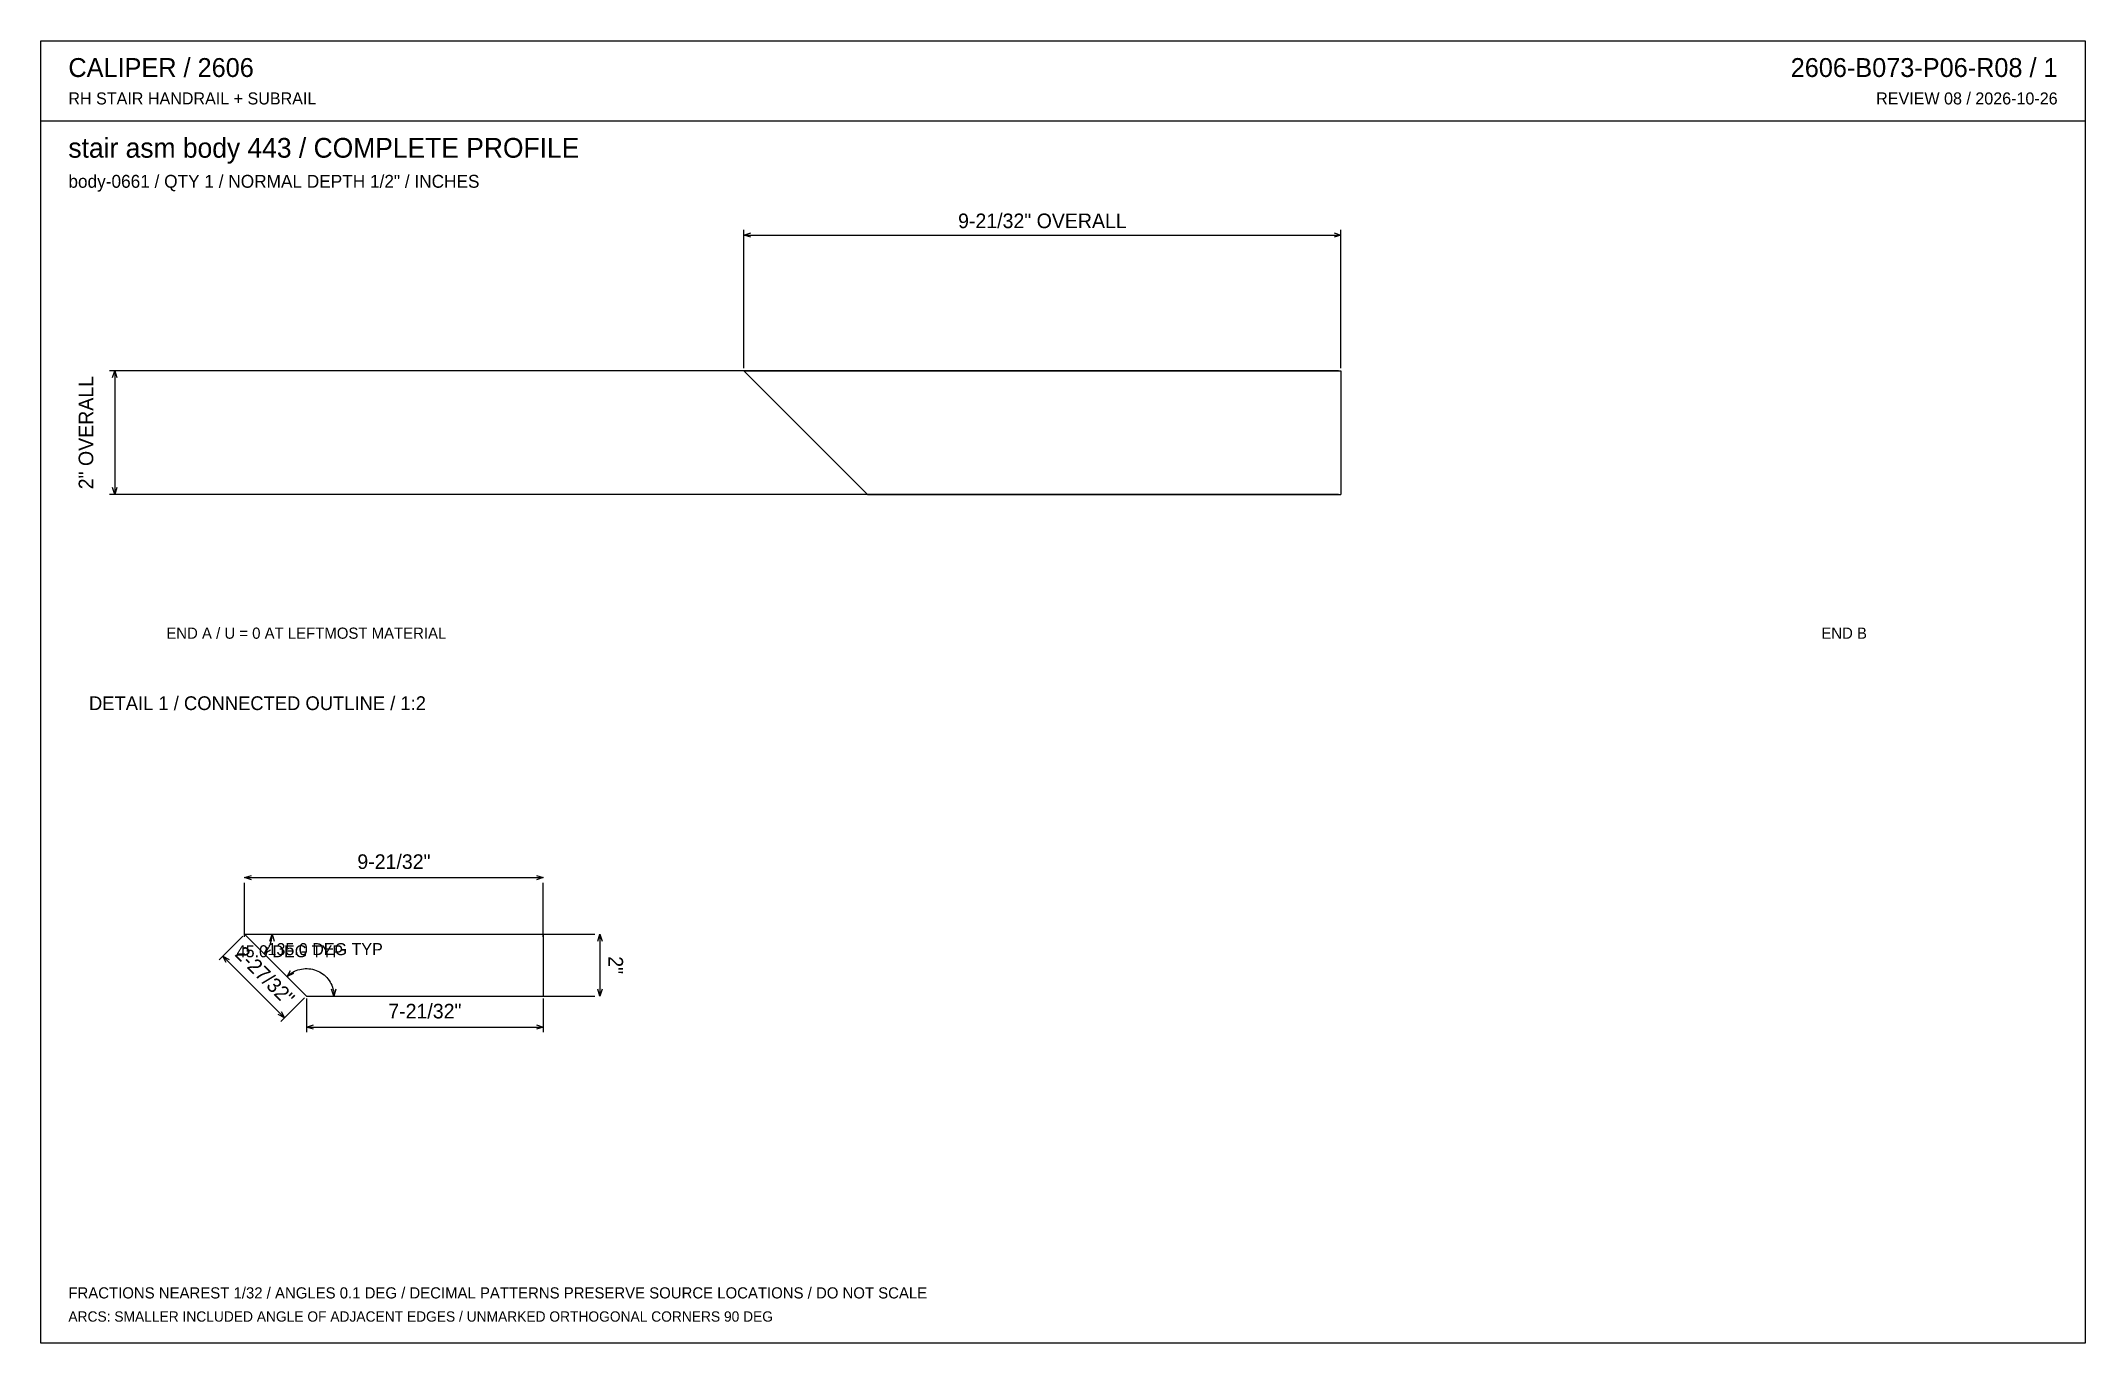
# Model space of a CAD drawing. Header units: inches. Extents: x 0.5 to 33.5, y 0.5 to 21.5.
import ezdxf
from ezdxf.enums import TextEntityAlignment as Align

# ---------------------------------------------------------------- set-up
doc = ezdxf.new("R2010")
doc.units = ezdxf.units.IN
doc.header["$MEASUREMENT"] = 0

msp = doc.modelspace()

# ---------------------------------------------------------------- linework, layer by layer
at = {"layer": 'ANNOTATION'}
for p, q in [((11.839, 16.236), (11.839, 18.472)), ((11.839, 18.389), (11.95, 18.424)), ((11.839, 18.389), (21.495, 18.389)), ((11.95, 18.354), (11.839, 18.389)), ((21.384, 18.424), (21.495, 18.389)), ((21.495, 18.389), (21.384, 18.354)), ((21.495, 16.236), (21.495, 18.472)), ((21.453, 16.194), (1.583, 16.194)), ((1.632, 16.083), (1.667, 16.194)), ((1.667, 16.194), (1.667, 14.194)), ((1.667, 16.194), (1.701, 16.083)), ((1.667, 14.194), (1.632, 14.306)), ((1.701, 14.306), (1.667, 14.194)), ((21.453, 14.194), (1.583, 14.194)), ((3.766, 8), (3.878, 8.035)), ((3.766, 8), (8.595, 8)), ((3.878, 7.965), (3.766, 8)), ((8.484, 8.035), (8.595, 8)), ((8.595, 8), (8.484, 7.965)), ((3.766, 7.042), (3.766, 7.917)), ((8.595, 7.042), (8.595, 7.917)), ((3.737, 7.054), (3.354, 6.671)), ((4.175, 6.973), (4.211, 7.083)), ((4.186, 6.937), (4.189, 6.946)), ((4.189, 6.946), (4.192, 6.956)), ((4.192, 6.956), (4.195, 6.965)), ((4.195, 6.965), (4.197, 6.975)), ((4.197, 6.975), (4.2, 6.984)), ((4.2, 6.984), (4.202, 6.994)), ((4.202, 6.994), (4.204, 7.004)), ((4.204, 7.004), (4.205, 7.014)), ((4.205, 7.014), (4.207, 7.024)), ((4.207, 7.024), (4.208, 7.034)), ((4.208, 7.034), (4.209, 7.043)), ((4.209, 7.043), (4.21, 7.053)), ((4.21, 7.063), (4.211, 7.073)), ((4.21, 7.053), (4.21, 7.063)), ((4.211, 7.073), (4.211, 7.083)), ((4.211, 7.083), (4.244, 6.972)), ((8.553, 7.083), (9.428, 7.083)), ((9.477, 6.972), (9.511, 7.083)), ((9.511, 7.083), (9.511, 6.083)), ((9.511, 7.083), (9.546, 6.972)), ((3.413, 6.73), (4.413, 5.73)), ((3.467, 6.627), (3.413, 6.73)), ((3.413, 6.73), (3.516, 6.676)), ((4.081, 6.769), (4.134, 6.873)), ((4.183, 6.824), (4.081, 6.769)), ((4.081, 6.769), (4.088, 6.776)), ((4.088, 6.776), (4.095, 6.783)), ((4.095, 6.783), (4.101, 6.791)), ((4.101, 6.791), (4.108, 6.798)), ((4.108, 6.798), (4.114, 6.806)), ((4.114, 6.806), (4.12, 6.814)), ((4.12, 6.814), (4.126, 6.822)), ((4.126, 6.822), (4.132, 6.83)), ((4.132, 6.83), (4.137, 6.838)), ((4.137, 6.838), (4.143, 6.847)), ((4.143, 6.847), (4.148, 6.855)), ((4.148, 6.855), (4.153, 6.864)), ((4.153, 6.864), (4.158, 6.873)), ((4.158, 6.873), (4.162, 6.882)), ((4.162, 6.882), (4.167, 6.89)), ((4.167, 6.89), (4.171, 6.9)), ((4.171, 6.9), (4.175, 6.909)), ((4.175, 6.909), (4.179, 6.918)), ((4.179, 6.918), (4.183, 6.927)), ((4.183, 6.927), (4.186, 6.937)), ((4.452, 6.398), (4.51, 6.499)), ((4.557, 6.448), (4.452, 6.398)), ((4.452, 6.398), (4.474, 6.418)), ((4.474, 6.418), (4.497, 6.437)), ((4.497, 6.437), (4.522, 6.454)), ((4.522, 6.454), (4.547, 6.47)), ((4.547, 6.47), (4.574, 6.484)), ((4.574, 6.484), (4.601, 6.496)), ((4.601, 6.496), (4.629, 6.506)), ((4.629, 6.506), (4.658, 6.514)), ((4.658, 6.514), (4.687, 6.521)), ((4.687, 6.521), (4.717, 6.525)), ((4.717, 6.525), (4.747, 6.527)), ((4.747, 6.527), (4.776, 6.528)), ((4.776, 6.528), (4.806, 6.526)), ((4.806, 6.526), (4.836, 6.522)), ((4.836, 6.522), (4.865, 6.517)), ((4.865, 6.517), (4.894, 6.509)), ((4.894, 6.509), (4.923, 6.499)), ((4.923, 6.499), (4.95, 6.488)), ((4.95, 6.488), (4.977, 6.475)), ((4.977, 6.475), (5.003, 6.46)), ((5.003, 6.46), (5.028, 6.443)), ((5.028, 6.443), (5.051, 6.425)), ((5.051, 6.425), (5.074, 6.405)), ((5.074, 6.405), (5.095, 6.383)), ((5.095, 6.383), (5.114, 6.36)), ((5.114, 6.36), (5.132, 6.336)), ((5.132, 6.336), (5.148, 6.311)), ((5.148, 6.311), (5.162, 6.285)), ((5.162, 6.285), (5.175, 6.258)), ((4.737, 6.054), (4.354, 5.671)), ((4.766, 6.042), (4.766, 5.5)), ((5.211, 6.083), (5.172, 6.193)), ((5.175, 6.258), (5.186, 6.23)), ((5.186, 6.23), (5.195, 6.202)), ((5.195, 6.202), (5.202, 6.172)), ((5.202, 6.172), (5.207, 6.143)), ((5.207, 6.143), (5.21, 6.113)), ((5.21, 6.113), (5.211, 6.083)), ((5.242, 6.196), (5.211, 6.083)), ((8.553, 6.083), (9.428, 6.083)), ((8.595, 6.042), (8.595, 5.5)), ((9.511, 6.083), (9.477, 6.194)), ((9.546, 6.194), (9.511, 6.083)), ((4.413, 5.73), (4.31, 5.784)), ((4.359, 5.833), (4.413, 5.73)), ((4.766, 5.583), (4.878, 5.618)), ((4.766, 5.583), (8.595, 5.583)), ((4.878, 5.549), (4.766, 5.583)), ((8.484, 5.618), (8.595, 5.583)), ((8.595, 5.583), (8.484, 5.549))]:
    msp.add_line(p, q, dxfattribs=at)
at = {"layer": 'OUTLINE'}
for p, q in [((0.472, 21.528), (33.528, 21.528)), ((0.472, 0.472), (0.472, 21.528)), ((33.528, 21.528), (33.528, 0.472)), ((0.472, 20.236), (33.528, 20.236)), ((11.839, 16.194), (21.495, 16.194)), ((13.839, 14.194), (11.839, 16.194)), ((21.495, 16.194), (21.495, 14.194)), ((13.839, 14.194), (21.495, 14.194)), ((3.766, 7.083), (8.595, 7.083)), ((4.766, 6.083), (3.766, 7.083)), ((8.595, 7.083), (8.595, 6.083)), ((4.766, 6.083), (8.595, 6.083)), ((33.528, 0.472), (0.472, 0.472))]:
    msp.add_line(p, q, dxfattribs=at)

# ---------------------------------------------------------------- texts
at = {"layer": 'ANNOTATION'}
for s, height, p in [('CALIPER / 2606', 0.30556, (0.917, 20.944)), ('RH STAIR HANDRAIL + SUBRAIL', 0.19444, (0.917, 20.5)), ('stair asm body 443 / COMPLETE PROFILE', 0.31944, (0.917, 19.639)), ('body-0661 / QTY 1 / NORMAL DEPTH 1/2" / INCHES', 0.20833, (0.917, 19.153)), ('END A / U = 0 AT LEFTMOST MATERIAL', 0.18056, (2.5, 11.861)), ('DETAIL 1 / CONNECTED OUTLINE / 1:2', 0.22222, (1.25, 10.708)), ('FRACTIONS NEAREST 1/32 / ANGLES 0.1 DEG / DECIMAL PATTERNS PRESERVE SOURCE LOCATIONS / DO NOT SCALE', 0.18056, (0.917, 1.194)), ('ARCS: SMALLER INCLUDED ANGLE OF ADJACENT EDGES / UNMARKED ORTHOGONAL CORNERS 90 DEG', 0.16667, (0.917, 0.819))]:
    msp.add_text(s, height=height, dxfattribs=at).set_placement(p)
for s, height, p in [('2606-B073-P06-R08 / 1', 0.30556, (33.083, 20.944)), ('REVIEW 08 / 2026-10-26', 0.19444, (33.083, 20.5)), ('END B', 0.1806, (30, 11.861))]:
    msp.add_text(s, height=height, dxfattribs=at).set_placement(p, align=Align.RIGHT)
for s, height, p in [('9-21/32" OVERALL', 0.23611, (16.667, 18.5)), ('9-21/32"', 0.2361, (6.181, 8.139)), ('135.0 DEG TYP', 0.19444, (5.069, 6.745)), ('45.0 DEG TYP', 0.19444, (4.498, 6.711)), ('7-21/32"', 0.2361, (6.681, 5.722))]:
    msp.add_text(s, height=height, dxfattribs=at).set_placement(p, align=Align.CENTER)
for s, rotation, p in [('2" OVERALL', 90, (1.319, 15.194)), ('2-27/32"', -45, (4.011, 6.328)), ('2"', -90, (9.65, 6.583))]:
    msp.add_text(s, height=0.2361, rotation=rotation, dxfattribs=at).set_placement(p, align=Align.CENTER)

doc.saveas('drawing.dxf')
